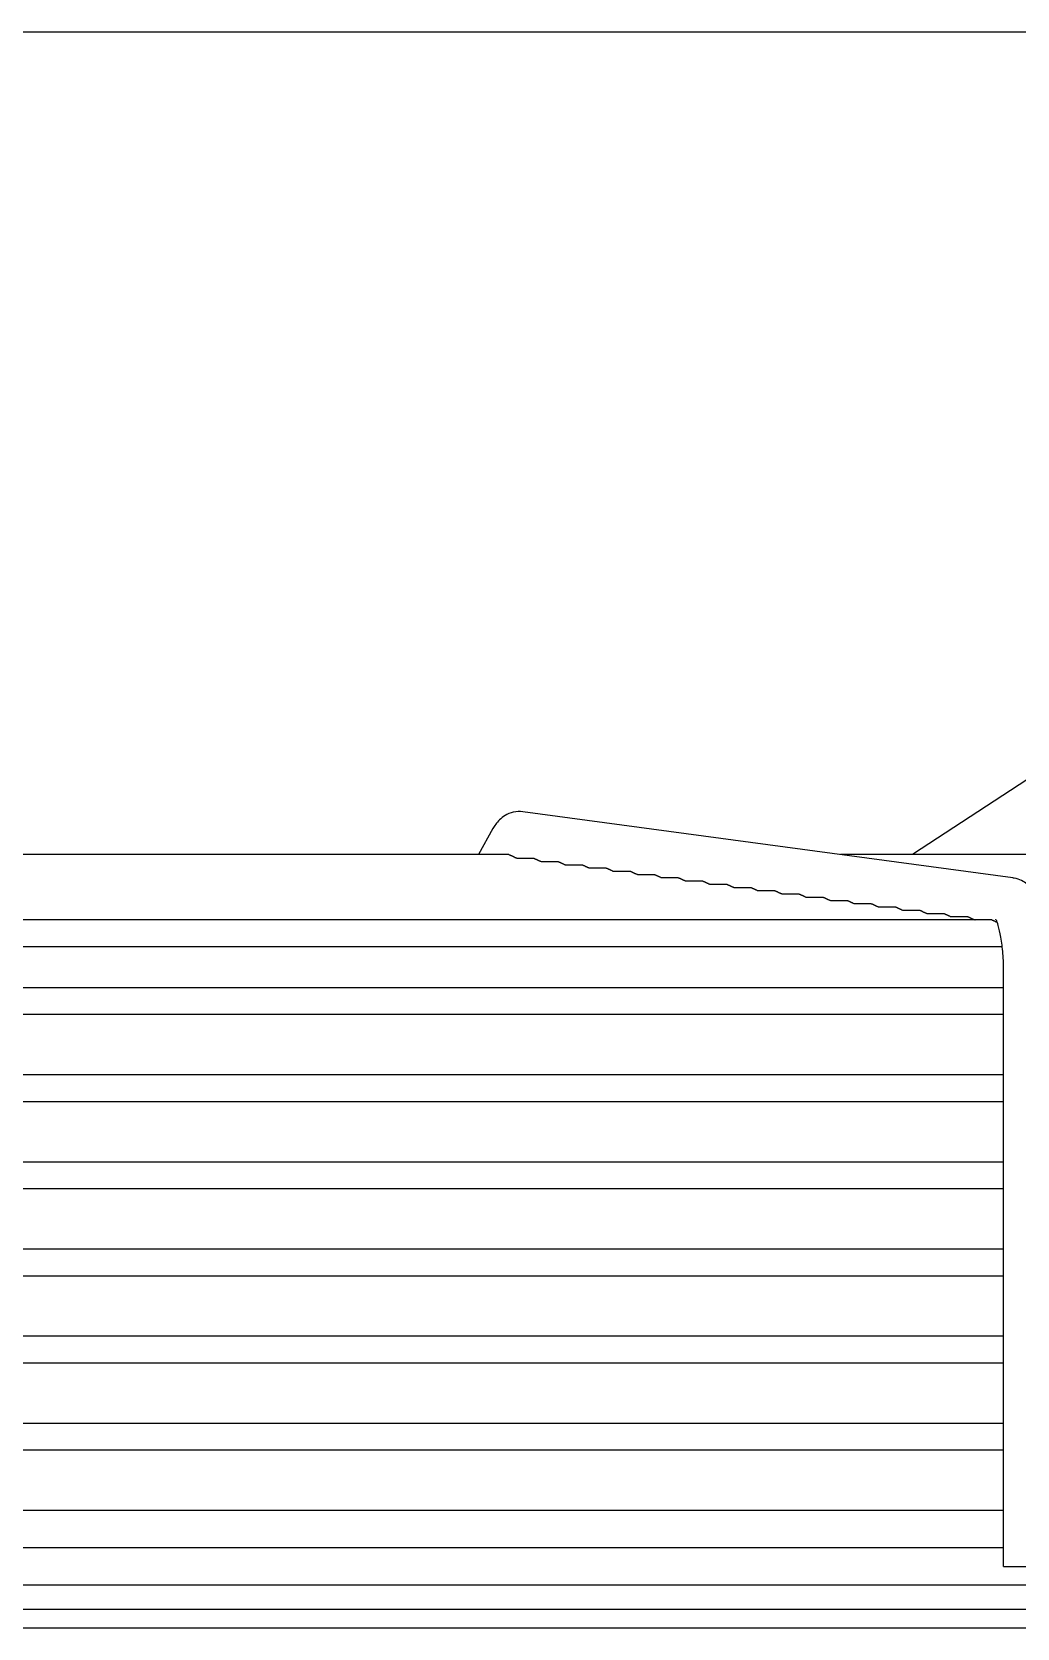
# Model space of a CAD drawing. Header units: millimetres. Extents: x 16200 to 32328, y 19251 to 29476.
# Drawn here: x 16798.53 to 16802.62, y 19603.94 to 19610.58 of the extents above; entities that cross this region are included whole.
import ezdxf

# ---------------------------------------------------------------- set-up
doc = ezdxf.new("R2010")
doc.units = ezdxf.units.MM
doc.header["$LTSCALE"] = 5
doc.layers.add('UNIT', color=6, linetype='Continuous')

msp = doc.modelspace()

# ---------------------------------------------------------------- linework, layer by layer
at = {"layer": 'UNIT'}
for p, q in [((16793.4669, 19610.5774), (16803.5462, 19610.5774)), ((16803.1215, 19607.7721), (16802.1846, 19607.1581)), ((16802.6013, 19607.0615), (16800.5659, 19607.3361)), ((16800.441, 19607.2662), (16800.381, 19607.1581)), ((16800.5078, 19607.1581), (16796.5053, 19607.1581)), ((16800.5414, 19607.1434), (16800.6097, 19607.1434)), ((16800.6413, 19607.1299), (16800.71, 19607.1299)), ((16800.7415, 19607.1164), (16800.8101, 19607.1164)), ((16800.8417, 19607.1029), (16800.9104, 19607.1029)), ((16803.3908, 19607.1581), (16801.8852, 19607.1581)), ((16800.9418, 19607.0894), (16801.0107, 19607.0894)), ((16801.042, 19607.0759), (16801.1108, 19607.0759)), ((16801.1422, 19607.0624), (16801.2111, 19607.0624)), ((16801.2424, 19607.0489), (16801.3113, 19607.0489)), ((16801.3426, 19607.0354), (16801.4115, 19607.0354)), ((16801.4428, 19607.0219), (16801.5117, 19607.0219)), ((16801.5429, 19607.0084), (16801.612, 19607.0084)), ((16801.6431, 19606.9949), (16801.7122, 19606.9949)), ((16801.7433, 19606.9814), (16801.8124, 19606.9814)), ((16801.8435, 19606.9679), (16801.9127, 19606.9679)), ((16801.9437, 19606.9544), (16802.0129, 19606.9544)), ((16802.0439, 19606.9409), (16802.1131, 19606.9409)), ((16802.1441, 19606.9274), (16802.2133, 19606.9274)), ((16802.2442, 19606.9139), (16802.3135, 19606.9139)), ((16802.3444, 19606.9004), (16802.4138, 19606.9004)), ((16802.514, 19606.8869), (16794.4991, 19606.8869)), ((16794.4554, 19606.7767), (16802.5576, 19606.7767)), ((16802.5635, 19604.1995), (16802.5635, 19606.6689)), ((16802.5635, 19606.605), (16794.4496, 19606.605)), ((16801.7849, 19606.6064), (16801.7849, 19606.605)), ((16794.4496, 19606.4948), (16802.5635, 19606.4948)), ((16802.5635, 19606.2428), (16794.4496, 19606.2428)), ((16794.4496, 19606.1326), (16802.5635, 19606.1326)), ((16802.5635, 19605.8806), (16794.4496, 19605.8806)), ((16794.4496, 19605.7704), (16802.5635, 19605.7704)), ((16802.5635, 19605.5184), (16794.4496, 19605.5184)), ((16794.4496, 19605.4081), (16802.5635, 19605.4081)), ((16802.5635, 19605.1562), (16794.4496, 19605.1562)), ((16794.4496, 19605.0459), (16802.5635, 19605.0459)), ((16802.5635, 19604.794), (16794.4496, 19604.794)), ((16794.4496, 19604.6837), (16802.5635, 19604.6837)), ((16802.5635, 19604.4318), (16794.4496, 19604.4318)), ((16794.4496, 19604.2782), (16802.5635, 19604.2782)), ((16802.5635, 19604.1995), (16802.7603, 19604.1995)), ((16793.8806, 19604.1227), (16803.1325, 19604.1227)), ((16781.6365, 19604.0223), (16815.3766, 19604.0223)), ((16815.3766, 19603.9436), (16781.6365, 19603.9436))]:
    msp.add_line(p, q, dxfattribs=at)
for centre, start, end in [((16799.6617, 19606.6132), 353.99009, 355.0051), ((16800.4491, 19606.6132), 184.9949, 186.00991)]:
    msp.add_arc(centre, 0.0787, start, end, dxfattribs=at)
for major_axis, start_param, end_param in [((-0.0861, 0.0478), 1.366612, 1.389255), ((0.0861, -0.0478), 6.024051, 6.046695)]:
    msp.add_ellipse((16800.2229, 19606.6705), major_axis=major_axis, ratio=0.875426, start_param=start_param, end_param=end_param, dxfattribs=at)
for points, knots in [([(16800.5659, 19607.3361), (16800.5526, 19607.3379), (16800.5386, 19607.3372), (16800.5129, 19607.3314), (16800.5015, 19607.3265), (16800.4824, 19607.3152), (16800.4748, 19607.3089), (16800.462, 19607.2964), (16800.4569, 19607.2903), (16800.4481, 19607.2782), (16800.4444, 19607.2722), (16800.4411, 19607.2663), (16800.441, 19607.2662), (16800.441, 19607.2662)], [3.1066861, 3.1066861, 3.1066861, 3.1066861, 3.1999885, 3.1999885, 3.2942363, 3.2942363, 3.388484, 3.388484, 3.4827318, 3.4827318, 3.5769796, 3.5769796, 3.577925, 3.577925, 3.577925, 3.577925]), ([(16800.5078, 19607.1581), (16800.5079, 19607.1581), (16800.5079, 19607.1581), (16800.5079, 19607.1581), (16800.5081, 19607.1581), (16800.5084, 19607.1581), (16800.5087, 19607.158), (16800.509, 19607.1579), (16800.5093, 19607.1579), (16800.5097, 19607.1577), (16800.5101, 19607.1576), (16800.5105, 19607.1575), (16800.5109, 19607.1573), (16800.5114, 19607.1571), (16800.5119, 19607.1569), (16800.5124, 19607.1567), (16800.5129, 19607.1564), (16800.5135, 19607.1562), (16800.5141, 19607.1559), (16800.5147, 19607.1556), (16800.5153, 19607.1553), (16800.516, 19607.155), (16800.5166, 19607.1546), (16800.5173, 19607.1543), (16800.5181, 19607.1539), (16800.5188, 19607.1535), (16800.5196, 19607.1531), (16800.5204, 19607.1527), (16800.5213, 19607.1523), (16800.5221, 19607.1518), (16800.5231, 19607.1514), (16800.524, 19607.1509), (16800.5249, 19607.1504), (16800.5259, 19607.15), (16800.527, 19607.1495), (16800.528, 19607.149), (16800.5291, 19607.1484), (16800.5302, 19607.1479), (16800.5314, 19607.1474), (16800.5326, 19607.1469), (16800.5338, 19607.1463), (16800.535, 19607.1458), (16800.5364, 19607.1453), (16800.5377, 19607.1447), (16800.539, 19607.1442), (16800.5405, 19607.1437), (16800.5408, 19607.1436), (16800.5411, 19607.1435), (16800.5414, 19607.1434)], [0.4847824, 0.4847824, 0.4847824, 0.4847824, 0.4878049, 0.4878049, 0.4878049, 0.5121951, 0.5121951, 0.5121951, 0.5365854, 0.5365854, 0.5365854, 0.5609756, 0.5609756, 0.5609756, 0.5853659, 0.5853659, 0.5853659, 0.6097561, 0.6097561, 0.6097561, 0.6341463, 0.6341463, 0.6341463, 0.6585366, 0.6585366, 0.6585366, 0.6829268, 0.6829268, 0.6829268, 0.7073171, 0.7073171, 0.7073171, 0.7317073, 0.7317073, 0.7317073, 0.7560976, 0.7560976, 0.7560976, 0.7804878, 0.7804878, 0.7804878, 0.804878, 0.804878, 0.804878, 0.8292683, 0.8292683, 0.8292683, 0.834397, 0.834397, 0.834397, 0.834397]), ([(16800.6097, 19607.1434), (16800.6098, 19607.1434), (16800.6098, 19607.1434), (16800.6098, 19607.1434), (16800.61, 19607.1433), (16800.6103, 19607.1433), (16800.6106, 19607.1432), (16800.6109, 19607.1432), (16800.6112, 19607.1431), (16800.6116, 19607.143), (16800.6119, 19607.1429), (16800.6123, 19607.1427), (16800.6128, 19607.1426), (16800.6132, 19607.1424), (16800.6137, 19607.1422), (16800.6142, 19607.142), (16800.6147, 19607.1418), (16800.6152, 19607.1415), (16800.6158, 19607.1413), (16800.6164, 19607.141), (16800.617, 19607.1407), (16800.6176, 19607.1404), (16800.6183, 19607.1401), (16800.619, 19607.1397), (16800.6197, 19607.1394), (16800.6204, 19607.139), (16800.6212, 19607.1387), (16800.622, 19607.1383), (16800.6228, 19607.1379), (16800.6237, 19607.1374), (16800.6246, 19607.137), (16800.6255, 19607.1366), (16800.6264, 19607.1361), (16800.6274, 19607.1357), (16800.6284, 19607.1352), (16800.6294, 19607.1347), (16800.6305, 19607.1343), (16800.6315, 19607.1338), (16800.6327, 19607.1333), (16800.6339, 19607.1328), (16800.635, 19607.1323), (16800.6363, 19607.1318), (16800.6375, 19607.1313), (16800.6387, 19607.1308), (16800.64, 19607.1303), (16800.6413, 19607.1299)], [0.4842301, 0.4842301, 0.4842301, 0.4842301, 0.4878049, 0.4878049, 0.4878049, 0.5121951, 0.5121951, 0.5121951, 0.5365854, 0.5365854, 0.5365854, 0.5609756, 0.5609756, 0.5609756, 0.5853659, 0.5853659, 0.5853659, 0.6097561, 0.6097561, 0.6097561, 0.6341463, 0.6341463, 0.6341463, 0.6585366, 0.6585366, 0.6585366, 0.6829268, 0.6829268, 0.6829268, 0.7073171, 0.7073171, 0.7073171, 0.7317073, 0.7317073, 0.7317073, 0.7560976, 0.7560976, 0.7560976, 0.7804878, 0.7804878, 0.7804878, 0.804878, 0.804878, 0.804878, 0.8279727, 0.8279727, 0.8279727, 0.8279727]), ([(16800.71, 19607.1299), (16800.71, 19607.1299), (16800.71, 19607.1299), (16800.71, 19607.1299), (16800.7103, 19607.1298), (16800.7105, 19607.1298), (16800.7108, 19607.1298), (16800.7111, 19607.1297), (16800.7114, 19607.1296), (16800.7118, 19607.1295), (16800.7122, 19607.1294), (16800.7126, 19607.1292), (16800.713, 19607.1291), (16800.7134, 19607.1289), (16800.7139, 19607.1287), (16800.7144, 19607.1285), (16800.7149, 19607.1283), (16800.7154, 19607.128), (16800.716, 19607.1278), (16800.7166, 19607.1275), (16800.7172, 19607.1272), (16800.7179, 19607.1269), (16800.7185, 19607.1266), (16800.7192, 19607.1262), (16800.7199, 19607.1259), (16800.7207, 19607.1255), (16800.7214, 19607.1252), (16800.7222, 19607.1248), (16800.7231, 19607.1244), (16800.7239, 19607.1239), (16800.7248, 19607.1235), (16800.7257, 19607.1231), (16800.7266, 19607.1226), (16800.7276, 19607.1222), (16800.7286, 19607.1217), (16800.7296, 19607.1212), (16800.7307, 19607.1207), (16800.7318, 19607.1203), (16800.7329, 19607.1198), (16800.7341, 19607.1193), (16800.7353, 19607.1188), (16800.7365, 19607.1183), (16800.7378, 19607.1178), (16800.739, 19607.1173), (16800.7402, 19607.1168), (16800.7415, 19607.1164)], [0.4842433, 0.4842433, 0.4842433, 0.4842433, 0.4878049, 0.4878049, 0.4878049, 0.5121951, 0.5121951, 0.5121951, 0.5365854, 0.5365854, 0.5365854, 0.5609756, 0.5609756, 0.5609756, 0.5853659, 0.5853659, 0.5853659, 0.6097561, 0.6097561, 0.6097561, 0.6341463, 0.6341463, 0.6341463, 0.6585366, 0.6585366, 0.6585366, 0.6829268, 0.6829268, 0.6829268, 0.7073171, 0.7073171, 0.7073171, 0.7317073, 0.7317073, 0.7317073, 0.7560976, 0.7560976, 0.7560976, 0.7804878, 0.7804878, 0.7804878, 0.804878, 0.804878, 0.804878, 0.8276206, 0.8276206, 0.8276206, 0.8276206]), ([(16800.8102, 19607.1164), (16800.8102, 19607.1164), (16800.8102, 19607.1164), (16800.8103, 19607.1164), (16800.8105, 19607.1164), (16800.8107, 19607.1163), (16800.811, 19607.1163), (16800.8113, 19607.1162), (16800.8117, 19607.1161), (16800.812, 19607.116), (16800.8124, 19607.1159), (16800.8128, 19607.1157), (16800.8132, 19607.1156), (16800.8137, 19607.1154), (16800.8141, 19607.1152), (16800.8146, 19607.115), (16800.8151, 19607.1148), (16800.8157, 19607.1145), (16800.8163, 19607.1143), (16800.8168, 19607.114), (16800.8174, 19607.1137), (16800.8181, 19607.1134), (16800.8188, 19607.1131), (16800.8194, 19607.1127), (16800.8202, 19607.1124), (16800.8209, 19607.112), (16800.8217, 19607.1116), (16800.8225, 19607.1113), (16800.8233, 19607.1109), (16800.8241, 19607.1104), (16800.825, 19607.11), (16800.8259, 19607.1096), (16800.8269, 19607.1091), (16800.8279, 19607.1087), (16800.8288, 19607.1082), (16800.8299, 19607.1077), (16800.8309, 19607.1072), (16800.832, 19607.1067), (16800.8331, 19607.1063), (16800.8343, 19607.1058), (16800.8355, 19607.1053), (16800.8367, 19607.1047), (16800.838, 19607.1042), (16800.8392, 19607.1038), (16800.8404, 19607.1033), (16800.8417, 19607.1029)], [0.4842566, 0.4842566, 0.4842566, 0.4842566, 0.4878049, 0.4878049, 0.4878049, 0.5121951, 0.5121951, 0.5121951, 0.5365854, 0.5365854, 0.5365854, 0.5609756, 0.5609756, 0.5609756, 0.5853659, 0.5853659, 0.5853659, 0.6097561, 0.6097561, 0.6097561, 0.6341463, 0.6341463, 0.6341463, 0.6585366, 0.6585366, 0.6585366, 0.6829268, 0.6829268, 0.6829268, 0.7073171, 0.7073171, 0.7073171, 0.7317073, 0.7317073, 0.7317073, 0.7560976, 0.7560976, 0.7560976, 0.7804878, 0.7804878, 0.7804878, 0.804878, 0.804878, 0.804878, 0.827268, 0.827268, 0.827268, 0.827268]), ([(16800.9104, 19607.1029), (16800.9104, 19607.1029), (16800.9105, 19607.1029), (16800.9105, 19607.1029), (16800.9107, 19607.1029), (16800.911, 19607.1028), (16800.9113, 19607.1028), (16800.9116, 19607.1027), (16800.9119, 19607.1026), (16800.9122, 19607.1025), (16800.9126, 19607.1024), (16800.913, 19607.1022), (16800.9134, 19607.1021), (16800.9139, 19607.1019), (16800.9144, 19607.1017), (16800.9149, 19607.1015), (16800.9154, 19607.1013), (16800.9159, 19607.101), (16800.9165, 19607.1008), (16800.9171, 19607.1005), (16800.9177, 19607.1002), (16800.9183, 19607.0999), (16800.919, 19607.0996), (16800.9197, 19607.0992), (16800.9204, 19607.0989), (16800.9211, 19607.0985), (16800.9219, 19607.0981), (16800.9227, 19607.0977), (16800.9235, 19607.0973), (16800.9244, 19607.0969), (16800.9253, 19607.0965), (16800.9262, 19607.0961), (16800.9271, 19607.0956), (16800.9281, 19607.0952), (16800.9291, 19607.0947), (16800.9301, 19607.0942), (16800.9312, 19607.0937), (16800.9323, 19607.0932), (16800.9334, 19607.0927), (16800.9346, 19607.0922), (16800.9357, 19607.0917), (16800.937, 19607.0912), (16800.9383, 19607.0907), (16800.9394, 19607.0903), (16800.9406, 19607.0898), (16800.9418, 19607.0894)], [0.48427, 0.48427, 0.48427, 0.48427, 0.4878049, 0.4878049, 0.4878049, 0.5121951, 0.5121951, 0.5121951, 0.5365854, 0.5365854, 0.5365854, 0.5609756, 0.5609756, 0.5609756, 0.5853659, 0.5853659, 0.5853659, 0.6097561, 0.6097561, 0.6097561, 0.6341463, 0.6341463, 0.6341463, 0.6585366, 0.6585366, 0.6585366, 0.6829268, 0.6829268, 0.6829268, 0.7073171, 0.7073171, 0.7073171, 0.7317073, 0.7317073, 0.7317073, 0.7560976, 0.7560976, 0.7560976, 0.7804878, 0.7804878, 0.7804878, 0.804878, 0.804878, 0.804878, 0.8269153, 0.8269153, 0.8269153, 0.8269153]), ([(16801.0106, 19607.0894), (16801.0107, 19607.0894), (16801.0107, 19607.0894), (16801.0107, 19607.0894), (16801.0109, 19607.0894), (16801.0112, 19607.0893), (16801.0115, 19607.0893), (16801.0118, 19607.0892), (16801.0121, 19607.0891), (16801.0125, 19607.089), (16801.0128, 19607.0889), (16801.0132, 19607.0887), (16801.0137, 19607.0886), (16801.0141, 19607.0884), (16801.0146, 19607.0882), (16801.0151, 19607.088), (16801.0156, 19607.0878), (16801.0161, 19607.0875), (16801.0167, 19607.0873), (16801.0173, 19607.087), (16801.0179, 19607.0867), (16801.0186, 19607.0864), (16801.0192, 19607.0861), (16801.0199, 19607.0857), (16801.0206, 19607.0854), (16801.0214, 19607.085), (16801.0221, 19607.0846), (16801.0229, 19607.0842), (16801.0238, 19607.0838), (16801.0246, 19607.0834), (16801.0255, 19607.083), (16801.0264, 19607.0826), (16801.0273, 19607.0821), (16801.0283, 19607.0816), (16801.0293, 19607.0812), (16801.0303, 19607.0807), (16801.0314, 19607.0802), (16801.0325, 19607.0797), (16801.0336, 19607.0792), (16801.0348, 19607.0787), (16801.036, 19607.0782), (16801.0372, 19607.0777), (16801.0385, 19607.0772), (16801.0396, 19607.0768), (16801.0408, 19607.0763), (16801.042, 19607.0759)], [0.4842834, 0.4842834, 0.4842834, 0.4842834, 0.4878049, 0.4878049, 0.4878049, 0.5121951, 0.5121951, 0.5121951, 0.5365854, 0.5365854, 0.5365854, 0.5609756, 0.5609756, 0.5609756, 0.5853659, 0.5853659, 0.5853659, 0.6097561, 0.6097561, 0.6097561, 0.6341463, 0.6341463, 0.6341463, 0.6585366, 0.6585366, 0.6585366, 0.6829268, 0.6829268, 0.6829268, 0.7073171, 0.7073171, 0.7073171, 0.7317073, 0.7317073, 0.7317073, 0.7560976, 0.7560976, 0.7560976, 0.7804878, 0.7804878, 0.7804878, 0.804878, 0.804878, 0.804878, 0.8265624, 0.8265624, 0.8265624, 0.8265624]), ([(16801.1108, 19607.0759), (16801.1109, 19607.0759), (16801.1109, 19607.0759), (16801.1109, 19607.0759), (16801.1112, 19607.0759), (16801.1114, 19607.0758), (16801.1117, 19607.0758), (16801.112, 19607.0757), (16801.1123, 19607.0756), (16801.1127, 19607.0755), (16801.1131, 19607.0754), (16801.1135, 19607.0752), (16801.1139, 19607.0751), (16801.1143, 19607.0749), (16801.1148, 19607.0747), (16801.1153, 19607.0745), (16801.1158, 19607.0743), (16801.1164, 19607.074), (16801.1169, 19607.0738), (16801.1175, 19607.0735), (16801.1181, 19607.0732), (16801.1188, 19607.0729), (16801.1194, 19607.0726), (16801.1201, 19607.0722), (16801.1209, 19607.0719), (16801.1216, 19607.0715), (16801.1224, 19607.0711), (16801.1232, 19607.0707), (16801.124, 19607.0703), (16801.1248, 19607.0699), (16801.1257, 19607.0695), (16801.1266, 19607.0691), (16801.1276, 19607.0686), (16801.1286, 19607.0681), (16801.1295, 19607.0677), (16801.1306, 19607.0672), (16801.1317, 19607.0667), (16801.1327, 19607.0662), (16801.1339, 19607.0657), (16801.135, 19607.0652), (16801.1362, 19607.0647), (16801.1374, 19607.0642), (16801.1387, 19607.0637), (16801.1399, 19607.0633), (16801.141, 19607.0628), (16801.1422, 19607.0624)], [0.484297, 0.484297, 0.484297, 0.484297, 0.4878049, 0.4878049, 0.4878049, 0.5121951, 0.5121951, 0.5121951, 0.5365854, 0.5365854, 0.5365854, 0.5609756, 0.5609756, 0.5609756, 0.5853659, 0.5853659, 0.5853659, 0.6097561, 0.6097561, 0.6097561, 0.6341463, 0.6341463, 0.6341463, 0.6585366, 0.6585366, 0.6585366, 0.6829268, 0.6829268, 0.6829268, 0.7073171, 0.7073171, 0.7073171, 0.7317073, 0.7317073, 0.7317073, 0.7560976, 0.7560976, 0.7560976, 0.7804878, 0.7804878, 0.7804878, 0.804878, 0.804878, 0.804878, 0.8262097, 0.8262097, 0.8262097, 0.8262097]), ([(16801.2111, 19607.0624), (16801.2111, 19607.0624), (16801.2111, 19607.0624), (16801.2112, 19607.0624), (16801.2114, 19607.0624), (16801.2116, 19607.0623), (16801.2119, 19607.0623), (16801.2122, 19607.0622), (16801.2126, 19607.0621), (16801.2129, 19607.062), (16801.2133, 19607.0619), (16801.2137, 19607.0618), (16801.2141, 19607.0616), (16801.2146, 19607.0614), (16801.215, 19607.0612), (16801.2155, 19607.061), (16801.216, 19607.0608), (16801.2166, 19607.0605), (16801.2172, 19607.0603), (16801.2177, 19607.06), (16801.2184, 19607.0597), (16801.219, 19607.0594), (16801.2197, 19607.0591), (16801.2204, 19607.0587), (16801.2211, 19607.0584), (16801.2218, 19607.058), (16801.2226, 19607.0576), (16801.2234, 19607.0572), (16801.2242, 19607.0568), (16801.2251, 19607.0564), (16801.226, 19607.056), (16801.2269, 19607.0555), (16801.2278, 19607.0551), (16801.2288, 19607.0546), (16801.2298, 19607.0542), (16801.2308, 19607.0537), (16801.2319, 19607.0532), (16801.233, 19607.0527), (16801.2341, 19607.0522), (16801.2353, 19607.0517), (16801.2365, 19607.0512), (16801.2377, 19607.0507), (16801.239, 19607.0502), (16801.2401, 19607.0497), (16801.2412, 19607.0493), (16801.2424, 19607.0489)], [0.4843105, 0.4843105, 0.4843105, 0.4843105, 0.4878049, 0.4878049, 0.4878049, 0.5121951, 0.5121951, 0.5121951, 0.5365854, 0.5365854, 0.5365854, 0.5609756, 0.5609756, 0.5609756, 0.5853659, 0.5853659, 0.5853659, 0.6097561, 0.6097561, 0.6097561, 0.6341463, 0.6341463, 0.6341463, 0.6585366, 0.6585366, 0.6585366, 0.6829268, 0.6829268, 0.6829268, 0.7073171, 0.7073171, 0.7073171, 0.7317073, 0.7317073, 0.7317073, 0.7560976, 0.7560976, 0.7560976, 0.7804878, 0.7804878, 0.7804878, 0.804878, 0.804878, 0.804878, 0.8258572, 0.8258572, 0.8258572, 0.8258572]), ([(16801.3113, 19607.0489), (16801.3113, 19607.0489), (16801.3114, 19607.0489), (16801.3114, 19607.0489), (16801.3116, 19607.0489), (16801.3119, 19607.0488), (16801.3122, 19607.0488), (16801.3125, 19607.0487), (16801.3128, 19607.0486), (16801.3132, 19607.0485), (16801.3135, 19607.0484), (16801.3139, 19607.0483), (16801.3144, 19607.0481), (16801.3148, 19607.0479), (16801.3153, 19607.0477), (16801.3158, 19607.0475), (16801.3163, 19607.0473), (16801.3168, 19607.047), (16801.3174, 19607.0468), (16801.318, 19607.0465), (16801.3186, 19607.0462), (16801.3192, 19607.0459), (16801.3199, 19607.0456), (16801.3206, 19607.0452), (16801.3213, 19607.0449), (16801.3221, 19607.0445), (16801.3228, 19607.0441), (16801.3236, 19607.0437), (16801.3244, 19607.0433), (16801.3253, 19607.0429), (16801.3262, 19607.0425), (16801.3271, 19607.042), (16801.328, 19607.0416), (16801.329, 19607.0411), (16801.33, 19607.0407), (16801.331, 19607.0402), (16801.3321, 19607.0397), (16801.3332, 19607.0392), (16801.3343, 19607.0387), (16801.3355, 19607.0382), (16801.3367, 19607.0377), (16801.3379, 19607.0372), (16801.3392, 19607.0367), (16801.3403, 19607.0362), (16801.3414, 19607.0358), (16801.3426, 19607.0354)], [0.484326, 0.484326, 0.484326, 0.484326, 0.4878049, 0.4878049, 0.4878049, 0.5121951, 0.5121951, 0.5121951, 0.5365854, 0.5365854, 0.5365854, 0.5609756, 0.5609756, 0.5609756, 0.5853659, 0.5853659, 0.5853659, 0.6097561, 0.6097561, 0.6097561, 0.6341463, 0.6341463, 0.6341463, 0.6585366, 0.6585366, 0.6585366, 0.6829268, 0.6829268, 0.6829268, 0.7073171, 0.7073171, 0.7073171, 0.7317073, 0.7317073, 0.7317073, 0.7560976, 0.7560976, 0.7560976, 0.7804878, 0.7804878, 0.7804878, 0.804878, 0.804878, 0.804878, 0.8255542, 0.8255542, 0.8255542, 0.8255542]), ([(16801.4115, 19607.0354), (16801.4116, 19607.0354), (16801.4116, 19607.0354), (16801.4116, 19607.0354), (16801.4118, 19607.0354), (16801.4121, 19607.0353), (16801.4124, 19607.0353), (16801.4127, 19607.0352), (16801.413, 19607.0351), (16801.4134, 19607.035), (16801.4137, 19607.0349), (16801.4141, 19607.0348), (16801.4146, 19607.0346), (16801.415, 19607.0344), (16801.4155, 19607.0342), (16801.416, 19607.034), (16801.4165, 19607.0338), (16801.417, 19607.0335), (16801.4176, 19607.0333), (16801.4182, 19607.033), (16801.4188, 19607.0327), (16801.4195, 19607.0324), (16801.4201, 19607.0321), (16801.4208, 19607.0317), (16801.4216, 19607.0314), (16801.4223, 19607.031), (16801.4231, 19607.0306), (16801.4239, 19607.0302), (16801.4247, 19607.0298), (16801.4255, 19607.0294), (16801.4264, 19607.029), (16801.4273, 19607.0285), (16801.4283, 19607.0281), (16801.4293, 19607.0276), (16801.4302, 19607.0271), (16801.4313, 19607.0267), (16801.4324, 19607.0262), (16801.4334, 19607.0257), (16801.4346, 19607.0252), (16801.4357, 19607.0247), (16801.4369, 19607.0242), (16801.4382, 19607.0237), (16801.4394, 19607.0232), (16801.4405, 19607.0227), (16801.4416, 19607.0223), (16801.4428, 19607.0219)], [0.48434, 0.48434, 0.48434, 0.48434, 0.4878049, 0.4878049, 0.4878049, 0.5121951, 0.5121951, 0.5121951, 0.5365854, 0.5365854, 0.5365854, 0.5609756, 0.5609756, 0.5609756, 0.5853659, 0.5853659, 0.5853659, 0.6097561, 0.6097561, 0.6097561, 0.6341463, 0.6341463, 0.6341463, 0.6585366, 0.6585366, 0.6585366, 0.6829268, 0.6829268, 0.6829268, 0.7073171, 0.7073171, 0.7073171, 0.7317073, 0.7317073, 0.7317073, 0.7560976, 0.7560976, 0.7560976, 0.7804878, 0.7804878, 0.7804878, 0.804878, 0.804878, 0.804878, 0.8252026, 0.8252026, 0.8252026, 0.8252026]), ([(16802.7603, 19606.6689), (16802.7603, 19606.7017), (16802.759, 19606.7345), (16802.7538, 19606.7979), (16802.75, 19606.8283), (16802.7396, 19606.8852), (16802.7332, 19606.9115), (16802.7166, 19606.9601), (16802.707, 19606.9825), (16802.6832, 19607.0152), (16802.6741, 19607.0257), (16802.6481, 19607.0462), (16802.6299, 19607.0562), (16802.6057, 19607.0608), (16802.6035, 19607.0612), (16802.6013, 19607.0615)], [1.570796, 1.570796, 1.570796, 1.570796, 1.877974, 1.877974, 2.185152, 2.185152, 2.49233, 2.49233, 2.799508, 2.799508, 2.940974, 2.940974, 3.091858, 3.091858, 3.106686, 3.106686, 3.106686, 3.106686]), ([(16801.5117, 19607.0219), (16801.5118, 19607.0219), (16801.5118, 19607.0219), (16801.5118, 19607.0219), (16801.5121, 19607.0219), (16801.5123, 19607.0218), (16801.5126, 19607.0218), (16801.5129, 19607.0217), (16801.5132, 19607.0216), (16801.5136, 19607.0215), (16801.514, 19607.0214), (16801.5144, 19607.0213), (16801.5148, 19607.0211), (16801.5152, 19607.0209), (16801.5157, 19607.0207), (16801.5162, 19607.0205), (16801.5167, 19607.0203), (16801.5173, 19607.02), (16801.5179, 19607.0198), (16801.5184, 19607.0195), (16801.519, 19607.0192), (16801.5197, 19607.0189), (16801.5204, 19607.0186), (16801.5211, 19607.0182), (16801.5218, 19607.0179), (16801.5225, 19607.0175), (16801.5233, 19607.0171), (16801.5241, 19607.0167), (16801.5249, 19607.0163), (16801.5258, 19607.0159), (16801.5267, 19607.0155), (16801.5276, 19607.015), (16801.5285, 19607.0146), (16801.5295, 19607.0141), (16801.5305, 19607.0136), (16801.5315, 19607.0132), (16801.5326, 19607.0127), (16801.5337, 19607.0122), (16801.5348, 19607.0117), (16801.536, 19607.0112), (16801.5372, 19607.0107), (16801.5384, 19607.0102), (16801.5397, 19607.0096), (16801.5407, 19607.0092), (16801.5418, 19607.0088), (16801.5429, 19607.0084)], [0.484354, 0.484354, 0.484354, 0.484354, 0.4878049, 0.4878049, 0.4878049, 0.5121951, 0.5121951, 0.5121951, 0.5365854, 0.5365854, 0.5365854, 0.5609756, 0.5609756, 0.5609756, 0.5853659, 0.5853659, 0.5853659, 0.6097561, 0.6097561, 0.6097561, 0.6341463, 0.6341463, 0.6341463, 0.6585366, 0.6585366, 0.6585366, 0.6829268, 0.6829268, 0.6829268, 0.7073171, 0.7073171, 0.7073171, 0.7317073, 0.7317073, 0.7317073, 0.7560976, 0.7560976, 0.7560976, 0.7804878, 0.7804878, 0.7804878, 0.804878, 0.804878, 0.804878, 0.8248515, 0.8248515, 0.8248515, 0.8248515]), ([(16801.612, 19607.0084), (16801.612, 19607.0084), (16801.612, 19607.0084), (16801.6121, 19607.0084), (16801.6123, 19607.0084), (16801.6125, 19607.0084), (16801.6128, 19607.0083), (16801.6131, 19607.0082), (16801.6135, 19607.0081), (16801.6138, 19607.008), (16801.6142, 19607.0079), (16801.6146, 19607.0078), (16801.615, 19607.0076), (16801.6155, 19607.0074), (16801.6159, 19607.0072), (16801.6164, 19607.007), (16801.617, 19607.0068), (16801.6175, 19607.0065), (16801.6181, 19607.0063), (16801.6187, 19607.006), (16801.6193, 19607.0057), (16801.6199, 19607.0054), (16801.6206, 19607.0051), (16801.6213, 19607.0047), (16801.622, 19607.0044), (16801.6227, 19607.004), (16801.6235, 19607.0036), (16801.6243, 19607.0032), (16801.6251, 19607.0028), (16801.626, 19607.0024), (16801.6269, 19607.002), (16801.6278, 19607.0015), (16801.6287, 19607.0011), (16801.6297, 19607.0006), (16801.6307, 19607.0001), (16801.6317, 19606.9996), (16801.6328, 19606.9992), (16801.6339, 19606.9987), (16801.635, 19606.9982), (16801.6362, 19606.9977), (16801.6374, 19606.9971), (16801.6386, 19606.9966), (16801.6399, 19606.9961), (16801.641, 19606.9957), (16801.642, 19606.9953), (16801.6431, 19606.9949)], [0.484368, 0.484368, 0.484368, 0.484368, 0.4878049, 0.4878049, 0.4878049, 0.5121951, 0.5121951, 0.5121951, 0.5365854, 0.5365854, 0.5365854, 0.5609756, 0.5609756, 0.5609756, 0.5853659, 0.5853659, 0.5853659, 0.6097561, 0.6097561, 0.6097561, 0.6341463, 0.6341463, 0.6341463, 0.6585366, 0.6585366, 0.6585366, 0.6829268, 0.6829268, 0.6829268, 0.7073171, 0.7073171, 0.7073171, 0.7317073, 0.7317073, 0.7317073, 0.7560976, 0.7560976, 0.7560976, 0.7804878, 0.7804878, 0.7804878, 0.804878, 0.804878, 0.804878, 0.824501, 0.824501, 0.824501, 0.824501]), ([(16801.7122, 19606.9949), (16801.7122, 19606.9949), (16801.7123, 19606.9949), (16801.7123, 19606.9949), (16801.7125, 19606.9949), (16801.7128, 19606.9949), (16801.7131, 19606.9948), (16801.7134, 19606.9947), (16801.7137, 19606.9946), (16801.7141, 19606.9945), (16801.7144, 19606.9944), (16801.7148, 19606.9943), (16801.7153, 19606.9941), (16801.7157, 19606.9939), (16801.7162, 19606.9937), (16801.7167, 19606.9935), (16801.7172, 19606.9933), (16801.7177, 19606.993), (16801.7183, 19606.9928), (16801.7189, 19606.9925), (16801.7195, 19606.9922), (16801.7202, 19606.9919), (16801.7208, 19606.9916), (16801.7215, 19606.9912), (16801.7222, 19606.9909), (16801.723, 19606.9905), (16801.7237, 19606.9901), (16801.7246, 19606.9897), (16801.7254, 19606.9893), (16801.7262, 19606.9889), (16801.7271, 19606.9885), (16801.728, 19606.988), (16801.729, 19606.9876), (16801.73, 19606.9871), (16801.7309, 19606.9866), (16801.732, 19606.9861), (16801.7331, 19606.9856), (16801.7341, 19606.9852), (16801.7353, 19606.9847), (16801.7365, 19606.9841), (16801.7376, 19606.9836), (16801.7389, 19606.9831), (16801.7402, 19606.9826), (16801.7412, 19606.9822), (16801.7422, 19606.9818), (16801.7433, 19606.9814)], [0.484382, 0.484382, 0.484382, 0.484382, 0.4878049, 0.4878049, 0.4878049, 0.5121951, 0.5121951, 0.5121951, 0.5365854, 0.5365854, 0.5365854, 0.5609756, 0.5609756, 0.5609756, 0.5853659, 0.5853659, 0.5853659, 0.6097561, 0.6097561, 0.6097561, 0.6341463, 0.6341463, 0.6341463, 0.6585366, 0.6585366, 0.6585366, 0.6829268, 0.6829268, 0.6829268, 0.7073171, 0.7073171, 0.7073171, 0.7317073, 0.7317073, 0.7317073, 0.7560976, 0.7560976, 0.7560976, 0.7804878, 0.7804878, 0.7804878, 0.804878, 0.804878, 0.804878, 0.8241512, 0.8241512, 0.8241512, 0.8241512]), ([(16801.8124, 19606.9814), (16801.8124, 19606.9814), (16801.8125, 19606.9814), (16801.8125, 19606.9814), (16801.8127, 19606.9814), (16801.813, 19606.9814), (16801.8133, 19606.9813), (16801.8136, 19606.9812), (16801.8139, 19606.9811), (16801.8143, 19606.981), (16801.8146, 19606.9809), (16801.815, 19606.9808), (16801.8155, 19606.9806), (16801.8159, 19606.9804), (16801.8164, 19606.9802), (16801.8169, 19606.98), (16801.8174, 19606.9798), (16801.818, 19606.9795), (16801.8185, 19606.9793), (16801.8191, 19606.979), (16801.8197, 19606.9787), (16801.8204, 19606.9784), (16801.821, 19606.9781), (16801.8217, 19606.9777), (16801.8225, 19606.9774), (16801.8232, 19606.977), (16801.824, 19606.9766), (16801.8248, 19606.9762), (16801.8256, 19606.9758), (16801.8265, 19606.9754), (16801.8274, 19606.975), (16801.8283, 19606.9745), (16801.8292, 19606.9741), (16801.8302, 19606.9736), (16801.8312, 19606.9731), (16801.8322, 19606.9726), (16801.8333, 19606.9721), (16801.8344, 19606.9716), (16801.8355, 19606.9711), (16801.8367, 19606.9706), (16801.8379, 19606.9701), (16801.8391, 19606.9696), (16801.8404, 19606.9691), (16801.8414, 19606.9687), (16801.8424, 19606.9683), (16801.8435, 19606.9679)], [0.484396, 0.484396, 0.484396, 0.484396, 0.4878049, 0.4878049, 0.4878049, 0.5121951, 0.5121951, 0.5121951, 0.5365854, 0.5365854, 0.5365854, 0.5609756, 0.5609756, 0.5609756, 0.5853659, 0.5853659, 0.5853659, 0.6097561, 0.6097561, 0.6097561, 0.6341463, 0.6341463, 0.6341463, 0.6585366, 0.6585366, 0.6585366, 0.6829268, 0.6829268, 0.6829268, 0.7073171, 0.7073171, 0.7073171, 0.7317073, 0.7317073, 0.7317073, 0.7560976, 0.7560976, 0.7560976, 0.7804878, 0.7804878, 0.7804878, 0.804878, 0.804878, 0.804878, 0.823802, 0.823802, 0.823802, 0.823802]), ([(16801.9126, 19606.9679), (16801.9127, 19606.9679), (16801.9127, 19606.9679), (16801.9127, 19606.9679), (16801.913, 19606.9679), (16801.9132, 19606.9679), (16801.9135, 19606.9678), (16801.9138, 19606.9677), (16801.9141, 19606.9677), (16801.9145, 19606.9675), (16801.9149, 19606.9674), (16801.9153, 19606.9673), (16801.9157, 19606.9671), (16801.9161, 19606.9669), (16801.9166, 19606.9667), (16801.9171, 19606.9665), (16801.9176, 19606.9663), (16801.9182, 19606.966), (16801.9188, 19606.9658), (16801.9193, 19606.9655), (16801.92, 19606.9652), (16801.9206, 19606.9649), (16801.9213, 19606.9646), (16801.922, 19606.9642), (16801.9227, 19606.9639), (16801.9234, 19606.9635), (16801.9242, 19606.9631), (16801.925, 19606.9627), (16801.9258, 19606.9623), (16801.9267, 19606.9619), (16801.9276, 19606.9614), (16801.9285, 19606.961), (16801.9294, 19606.9605), (16801.9304, 19606.9601), (16801.9314, 19606.9596), (16801.9325, 19606.9591), (16801.9335, 19606.9586), (16801.9346, 19606.9581), (16801.9358, 19606.9576), (16801.9369, 19606.9571), (16801.9381, 19606.9566), (16801.9394, 19606.9561), (16801.9407, 19606.9556), (16801.9416, 19606.9552), (16801.9426, 19606.9548), (16801.9437, 19606.9544)], [0.48441, 0.48441, 0.48441, 0.48441, 0.4878049, 0.4878049, 0.4878049, 0.5121951, 0.5121951, 0.5121951, 0.5365854, 0.5365854, 0.5365854, 0.5609756, 0.5609756, 0.5609756, 0.5853659, 0.5853659, 0.5853659, 0.6097561, 0.6097561, 0.6097561, 0.6341463, 0.6341463, 0.6341463, 0.6585366, 0.6585366, 0.6585366, 0.6829268, 0.6829268, 0.6829268, 0.7073171, 0.7073171, 0.7073171, 0.7317073, 0.7317073, 0.7317073, 0.7560976, 0.7560976, 0.7560976, 0.7804878, 0.7804878, 0.7804878, 0.804878, 0.804878, 0.804878, 0.8234536, 0.8234536, 0.8234536, 0.8234536]), ([(16802.0129, 19606.9544), (16802.0129, 19606.9544), (16802.0129, 19606.9544), (16802.013, 19606.9544), (16802.0132, 19606.9544), (16802.0134, 19606.9544), (16802.0137, 19606.9543), (16802.014, 19606.9542), (16802.0144, 19606.9542), (16802.0147, 19606.954), (16802.0151, 19606.9539), (16802.0155, 19606.9538), (16802.0159, 19606.9536), (16802.0164, 19606.9534), (16802.0168, 19606.9532), (16802.0174, 19606.953), (16802.0179, 19606.9528), (16802.0184, 19606.9526), (16802.019, 19606.9523), (16802.0196, 19606.952), (16802.0202, 19606.9517), (16802.0209, 19606.9514), (16802.0215, 19606.9511), (16802.0222, 19606.9507), (16802.0229, 19606.9504), (16802.0237, 19606.95), (16802.0244, 19606.9496), (16802.0253, 19606.9492), (16802.0261, 19606.9488), (16802.0269, 19606.9484), (16802.0278, 19606.9479), (16802.0287, 19606.9475), (16802.0297, 19606.947), (16802.0307, 19606.9466), (16802.0317, 19606.9461), (16802.0327, 19606.9456), (16802.0338, 19606.9451), (16802.0349, 19606.9446), (16802.036, 19606.9441), (16802.0372, 19606.9436), (16802.0384, 19606.9431), (16802.0396, 19606.9426), (16802.0409, 19606.9421), (16802.0419, 19606.9417), (16802.0429, 19606.9413), (16802.0439, 19606.9409)], [0.4844239, 0.4844239, 0.4844239, 0.4844239, 0.4878049, 0.4878049, 0.4878049, 0.5121951, 0.5121951, 0.5121951, 0.5365854, 0.5365854, 0.5365854, 0.5609756, 0.5609756, 0.5609756, 0.5853659, 0.5853659, 0.5853659, 0.6097561, 0.6097561, 0.6097561, 0.6341463, 0.6341463, 0.6341463, 0.6585366, 0.6585366, 0.6585366, 0.6829268, 0.6829268, 0.6829268, 0.7073171, 0.7073171, 0.7073171, 0.7317073, 0.7317073, 0.7317073, 0.7560976, 0.7560976, 0.7560976, 0.7804878, 0.7804878, 0.7804878, 0.804878, 0.804878, 0.804878, 0.823106, 0.823106, 0.823106, 0.823106]), ([(16802.1131, 19606.9409), (16802.1131, 19606.9409), (16802.1132, 19606.9409), (16802.1132, 19606.9409), (16802.1134, 19606.9409), (16802.1137, 19606.9409), (16802.114, 19606.9408), (16802.1143, 19606.9407), (16802.1146, 19606.9407), (16802.115, 19606.9405), (16802.1153, 19606.9404), (16802.1157, 19606.9403), (16802.1162, 19606.9401), (16802.1166, 19606.9399), (16802.1171, 19606.9397), (16802.1176, 19606.9395), (16802.1181, 19606.9393), (16802.1186, 19606.9391), (16802.1192, 19606.9388), (16802.1198, 19606.9385), (16802.1204, 19606.9382), (16802.1211, 19606.9379), (16802.1217, 19606.9376), (16802.1224, 19606.9372), (16802.1232, 19606.9369), (16802.1239, 19606.9365), (16802.1247, 19606.9361), (16802.1255, 19606.9357), (16802.1263, 19606.9353), (16802.1272, 19606.9349), (16802.1281, 19606.9344), (16802.129, 19606.934), (16802.1299, 19606.9335), (16802.1309, 19606.9331), (16802.1319, 19606.9326), (16802.1329, 19606.9321), (16802.134, 19606.9316), (16802.1351, 19606.9311), (16802.1362, 19606.9306), (16802.1374, 19606.9301), (16802.1386, 19606.9296), (16802.1398, 19606.9291), (16802.1411, 19606.9286), (16802.1421, 19606.9282), (16802.1431, 19606.9278), (16802.1441, 19606.9274)], [0.4844379, 0.4844379, 0.4844379, 0.4844379, 0.4878049, 0.4878049, 0.4878049, 0.5121951, 0.5121951, 0.5121951, 0.5365854, 0.5365854, 0.5365854, 0.5609756, 0.5609756, 0.5609756, 0.5853659, 0.5853659, 0.5853659, 0.6097561, 0.6097561, 0.6097561, 0.6341463, 0.6341463, 0.6341463, 0.6585366, 0.6585366, 0.6585366, 0.6829268, 0.6829268, 0.6829268, 0.7073171, 0.7073171, 0.7073171, 0.7317073, 0.7317073, 0.7317073, 0.7560976, 0.7560976, 0.7560976, 0.7804878, 0.7804878, 0.7804878, 0.804878, 0.804878, 0.804878, 0.8227592, 0.8227592, 0.8227592, 0.8227592]), ([(16802.2133, 19606.9274), (16802.2133, 19606.9274), (16802.2134, 19606.9274), (16802.2134, 19606.9274), (16802.2136, 19606.9274), (16802.2139, 19606.9274), (16802.2142, 19606.9273), (16802.2145, 19606.9273), (16802.2148, 19606.9272), (16802.2152, 19606.927), (16802.2155, 19606.9269), (16802.216, 19606.9268), (16802.2164, 19606.9266), (16802.2168, 19606.9264), (16802.2173, 19606.9262), (16802.2178, 19606.926), (16802.2183, 19606.9258), (16802.2189, 19606.9256), (16802.2195, 19606.9253), (16802.22, 19606.925), (16802.2207, 19606.9247), (16802.2213, 19606.9244), (16802.222, 19606.9241), (16802.2227, 19606.9237), (16802.2234, 19606.9234), (16802.2241, 19606.923), (16802.2249, 19606.9226), (16802.2257, 19606.9222), (16802.2265, 19606.9218), (16802.2274, 19606.9214), (16802.2283, 19606.9209), (16802.2292, 19606.9205), (16802.2301, 19606.92), (16802.2311, 19606.9196), (16802.2321, 19606.9191), (16802.2332, 19606.9186), (16802.2343, 19606.9181), (16802.2353, 19606.9176), (16802.2365, 19606.9171), (16802.2377, 19606.9166), (16802.2388, 19606.9161), (16802.2401, 19606.9156), (16802.2414, 19606.915), (16802.2423, 19606.9147), (16802.2433, 19606.9143), (16802.2442, 19606.9139)], [0.4844518, 0.4844518, 0.4844518, 0.4844518, 0.4878049, 0.4878049, 0.4878049, 0.5121951, 0.5121951, 0.5121951, 0.5365854, 0.5365854, 0.5365854, 0.5609756, 0.5609756, 0.5609756, 0.5853659, 0.5853659, 0.5853659, 0.6097561, 0.6097561, 0.6097561, 0.6341463, 0.6341463, 0.6341463, 0.6585366, 0.6585366, 0.6585366, 0.6829268, 0.6829268, 0.6829268, 0.7073171, 0.7073171, 0.7073171, 0.7317073, 0.7317073, 0.7317073, 0.7560976, 0.7560976, 0.7560976, 0.7804878, 0.7804878, 0.7804878, 0.804878, 0.804878, 0.804878, 0.8224133, 0.8224133, 0.8224133, 0.8224133]), ([(16802.3135, 19606.9139), (16802.3136, 19606.9139), (16802.3136, 19606.9139), (16802.3136, 19606.9139), (16802.3139, 19606.9139), (16802.3141, 19606.9139), (16802.3144, 19606.9138), (16802.3147, 19606.9138), (16802.315, 19606.9137), (16802.3154, 19606.9136), (16802.3158, 19606.9134), (16802.3162, 19606.9133), (16802.3166, 19606.9131), (16802.3171, 19606.9129), (16802.3175, 19606.9128), (16802.318, 19606.9125), (16802.3185, 19606.9123), (16802.3191, 19606.9121), (16802.3197, 19606.9118), (16802.3203, 19606.9115), (16802.3209, 19606.9112), (16802.3215, 19606.9109), (16802.3222, 19606.9106), (16802.3229, 19606.9102), (16802.3236, 19606.9099), (16802.3244, 19606.9095), (16802.3251, 19606.9091), (16802.326, 19606.9087), (16802.3268, 19606.9083), (16802.3276, 19606.9079), (16802.3285, 19606.9074), (16802.3294, 19606.907), (16802.3304, 19606.9065), (16802.3314, 19606.906), (16802.3324, 19606.9056), (16802.3334, 19606.9051), (16802.3345, 19606.9046), (16802.3356, 19606.9041), (16802.3367, 19606.9036), (16802.3379, 19606.9031), (16802.3391, 19606.9026), (16802.3403, 19606.902), (16802.3416, 19606.9015), (16802.3425, 19606.9012), (16802.3435, 19606.9008), (16802.3444, 19606.9004)], [0.4844658, 0.4844658, 0.4844658, 0.4844658, 0.4878049, 0.4878049, 0.4878049, 0.5121951, 0.5121951, 0.5121951, 0.5365854, 0.5365854, 0.5365854, 0.5609756, 0.5609756, 0.5609756, 0.5853659, 0.5853659, 0.5853659, 0.6097561, 0.6097561, 0.6097561, 0.6341463, 0.6341463, 0.6341463, 0.6585366, 0.6585366, 0.6585366, 0.6829268, 0.6829268, 0.6829268, 0.7073171, 0.7073171, 0.7073171, 0.7317073, 0.7317073, 0.7317073, 0.7560976, 0.7560976, 0.7560976, 0.7804878, 0.7804878, 0.7804878, 0.804878, 0.804878, 0.804878, 0.8220682, 0.8220682, 0.8220682, 0.8220682]), ([(16802.4138, 19606.9004), (16802.4138, 19606.9004), (16802.4138, 19606.9004), (16802.4139, 19606.9004), (16802.4141, 19606.9004), (16802.4143, 19606.9004), (16802.4146, 19606.9003), (16802.4149, 19606.9003), (16802.4153, 19606.9002), (16802.4156, 19606.9001), (16802.416, 19606.8999), (16802.4164, 19606.8998), (16802.4168, 19606.8996), (16802.4173, 19606.8995), (16802.4178, 19606.8993), (16802.4183, 19606.899), (16802.4188, 19606.8988), (16802.4193, 19606.8986), (16802.4199, 19606.8983), (16802.4205, 19606.898), (16802.4211, 19606.8977), (16802.4218, 19606.8974), (16802.4224, 19606.8971), (16802.4231, 19606.8967), (16802.4239, 19606.8964), (16802.4246, 19606.896), (16802.4254, 19606.8956), (16802.4262, 19606.8952), (16802.427, 19606.8948), (16802.4279, 19606.8944), (16802.4288, 19606.8939), (16802.4297, 19606.8935), (16802.4306, 19606.893), (16802.4316, 19606.8925), (16802.4326, 19606.8921), (16802.4336, 19606.8916), (16802.4347, 19606.8911), (16802.4358, 19606.8906), (16802.437, 19606.8901), (16802.4381, 19606.8896), (16802.4393, 19606.889), (16802.4406, 19606.8885), (16802.4419, 19606.888), (16802.4428, 19606.8876), (16802.4437, 19606.8873), (16802.4446, 19606.8869)], [0.4844797, 0.4844797, 0.4844797, 0.4844797, 0.4878049, 0.4878049, 0.4878049, 0.5121951, 0.5121951, 0.5121951, 0.5365854, 0.5365854, 0.5365854, 0.5609756, 0.5609756, 0.5609756, 0.5853659, 0.5853659, 0.5853659, 0.6097561, 0.6097561, 0.6097561, 0.6341463, 0.6341463, 0.6341463, 0.6585366, 0.6585366, 0.6585366, 0.6829268, 0.6829268, 0.6829268, 0.7073171, 0.7073171, 0.7073171, 0.7317073, 0.7317073, 0.7317073, 0.7560976, 0.7560976, 0.7560976, 0.7804878, 0.7804878, 0.7804878, 0.804878, 0.804878, 0.804878, 0.8217241, 0.8217241, 0.8217241, 0.8217241]), ([(16802.514, 19606.8869), (16802.514, 19606.8869), (16802.514, 19606.8869), (16802.5141, 19606.8869), (16802.5143, 19606.8869), (16802.5146, 19606.8869), (16802.5149, 19606.8868), (16802.5152, 19606.8868), (16802.5155, 19606.8867), (16802.5159, 19606.8866), (16802.5162, 19606.8864), (16802.5166, 19606.8863), (16802.5171, 19606.8861), (16802.5175, 19606.886), (16802.518, 19606.8858), (16802.5185, 19606.8855), (16802.519, 19606.8853), (16802.5196, 19606.8851), (16802.5201, 19606.8848), (16802.5207, 19606.8845), (16802.5213, 19606.8842), (16802.522, 19606.8839), (16802.5227, 19606.8836), (16802.5234, 19606.8832), (16802.5241, 19606.8829), (16802.5248, 19606.8825), (16802.5256, 19606.8821), (16802.5264, 19606.8817), (16802.5272, 19606.8813), (16802.5281, 19606.8809), (16802.529, 19606.8804), (16802.5299, 19606.88), (16802.5308, 19606.8795), (16802.5318, 19606.879), (16802.5328, 19606.8786), (16802.5339, 19606.8781), (16802.535, 19606.8776), (16802.5356, 19606.8773), (16802.5363, 19606.877), (16802.537, 19606.8766)], [0.4844942, 0.4844942, 0.4844942, 0.4844942, 0.4878049, 0.4878049, 0.4878049, 0.5121951, 0.5121951, 0.5121951, 0.5365854, 0.5365854, 0.5365854, 0.5609756, 0.5609756, 0.5609756, 0.5853659, 0.5853659, 0.5853659, 0.6097561, 0.6097561, 0.6097561, 0.6341463, 0.6341463, 0.6341463, 0.6585366, 0.6585366, 0.6585366, 0.6829268, 0.6829268, 0.6829268, 0.7073171, 0.7073171, 0.7073171, 0.7317073, 0.7317073, 0.7317073, 0.7560976, 0.7560976, 0.7560976, 0.7708389, 0.7708389, 0.7708389, 0.7708389]), ([(16802.5635, 19606.6689), (16802.5635, 19606.6953), (16802.5625, 19606.7217), (16802.5586, 19606.7713), (16802.5557, 19606.7945), (16802.549, 19606.8339), (16802.5452, 19606.8505), (16802.5382, 19606.8741), (16802.535, 19606.8822), (16802.5319, 19606.8884), (16802.5312, 19606.8895), (16802.5312, 19606.8895)], [1.570796, 1.570796, 1.570796, 1.570796, 1.864819, 1.864819, 2.15372, 2.15372, 2.423663, 2.423663, 2.651375, 2.651375, 2.761758, 2.761758, 2.761758, 2.761758])]:
    msp.add_open_spline(points, degree=3, knots=knots, dxfattribs=at)

doc.saveas('drawing.dxf')
